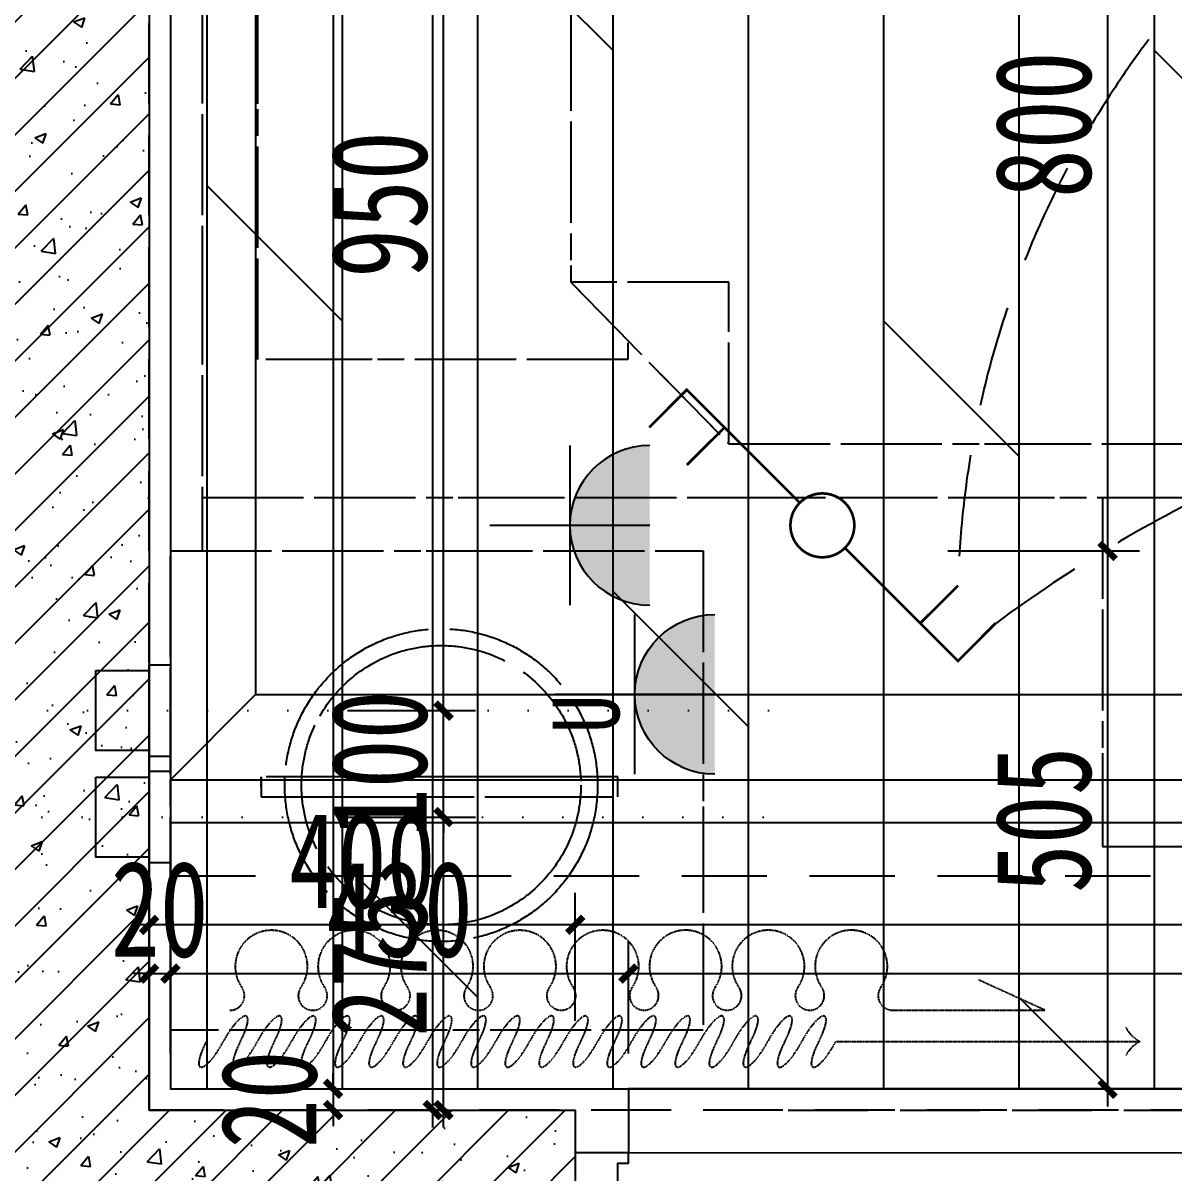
# Model space of a CAD drawing. Header units: millimetres. Extents: x -297 to 39764, y -29258 to 20315.
# Drawn here: x 14559 to 15640, y 4153 to 5233 of the extents above; entities that cross this region are included whole.
import ezdxf

# ---------------------------------------------------------------- set-up
doc = ezdxf.new("R2010")
doc.units = ezdxf.units.MM
for name, pattern in [('_DASH', [0.6, 0.4, -0.2]), ('DASH', [0.35, 0.25, -0.1]), ('DOT2', [0.125, 0, -0.125]), ('HIDDEN', [9.525, 6.35, -3.175])]:
    doc.linetypes.add(name, pattern=pattern)
doc.layers.get('Defpoints').update_dxf_attribs({"color": 250})
for name, color, linetype in [('.-P平面尺寸', 30, 'DASH'), ('.-P建筑梁位', 4, 'Continuous'), ('.P-墙体尺寸标注', 252, 'Continuous'), ('.P-家具虚线层', 250, 'Continuous'), ('.p-灯具连线', 6, 'Continuous'), ('.P-窗帘', 250, 'Continuous'), ('.P-装饰轮廓', 180, 'Continuous'), ('.P-门套', 141, 'Continuous'), ('.PC-天花灯具', 203, 'Continuous'), ('.PC-天花造型', 163, 'Continuous'), ('.PF-地面轮廓细线', 75, 'Continuous'), ('.PF-活动家具', 141, 'Continuous'), ('.P完成面尺寸', 180, 'Continuous'), ('.ZD-开关', 43, 'Continuous'), ('.ZD-强电开关', 183, 'Continuous'), ('.ZD-强电插座', 43, 'Continuous'), ('.ZD-插座标注', 252, 'Continuous'), ('.ZD-插座虚线层', 214, 'DASH'), ('.ZD-点位引线', 1, 'Continuous'), ('A-Wall', 2, 'Continuous'), ('C-窗帘', 252, 'Continuous'), ('P-平面灯具', 203, 'Continuous'), ('Y-移动家具', 141, 'Continuous')]:
    doc.layers.add(name, color=color, linetype=linetype)
doc.styles.add('文字样式', font='', dxfattribs={"width": 0.75})
doc.styles.get('文字样式').set_extended_font_data('SimSun')
doc.dimstyles.new('西安1-40（内部尺寸）', dxfattribs={"dimscale": 30, "dimtxt": 3, "dimasz": 0.5, "dimexe": 1, "dimexo": 1, "dimgap": 0.5, "dimtad": 1, "dimdec": 0, "dimrnd": 5, "dimtxsty": '文字样式', "dimblk": 'ARCHTICK', "dimcen": 1, "dimdle": 0.55, "dimclrd": 252, "dimclre": 252, "dimclrt": 30, "dimadec": 0, "dimazin": 0, "dimtfac": 1, "dimtdec": 0, "dimtix": 1, "dimtmove": 2, "dimatfit": 3, "dimfxl": 5, "dimfxlon": 1, "dimarcsym": 0})

# ---------------------------------------------------------------- blocks, each defined once
blk = doc.blocks.new('xc18001')
at = {"layer": 'P-平面灯具', "color": 250, "linetype": 'DASH', "ltscale": 0.5}
for p, q in [((387.9, -85.3, 0), (368.9, -85.3, 0)), ((378.4, -85.3, 0), (387.9, -85.3, 0)), ((368.9, -420, 0), (387.9, -420, 0))]:
    blk.add_line(p, q, dxfattribs=at)
at = {"layer": 'P-平面灯具', "color": 250, "linetype": 'DASH', "ltscale": 200}
for p, q in [((368.9, -85.3, 0), (368.9, -420, 0)), ((387.9, -420, 0), (387.9, -85.3, 0)), ((195.3, -246.3, 0), (561.6, -246.3, 0))]:
    blk.add_line(p, q, dxfattribs=at)
at = {"layer": 'P-平面灯具', "linetype": 'DASH', "ltscale": 200}
blk.add_circle((380, -254.2, 0), 146.8, dxfattribs=at)
at = {"layer": 'P-平面灯具', "color": 250, "linetype": 'DASH', "ltscale": 200}
blk.add_circle((380, -254.2, 0), 131.1, dxfattribs=at)
at = {"layer": 'Y-移动家具', "linetype": 'DASH', "ltscale": 100}
for p, q in [((150, -500.1, 0), (150, 0, 0)), ((150, 0, 0), (600, 0, 0)), ((2200, 0, 0), (600, 0, 0)), ((600, 0, 0), (600, -500.1, 0)), ((2200, -30, 0), (600, -30, 0)), ((650, -30, 0), (650, -2050, 0)), ((600, -500.1, 0), (150, -500.1, 0))]:
    blk.add_line(p, q, dxfattribs=at)
at = {"layer": 'Y-移动家具', "linetype": 'DASH', "ltscale": 0.5}
blk.add_line((600, 0, 0), (600, -30, 0), dxfattribs=at)
at = {"layer": 'Y-移动家具', "color": 250, "linetype": 'DASH', "ltscale": 100}
for p, q in [((779.5, -429.5, 0), (779.5, -82.1, 0)), ((779.5, -82.1, 0), (1317.9, -82.1, 0)), ((852.1, -375.8, 0), (700.5, -524.2, 0)), ((1947.9, -375.8, 0), (852.1, -375.8, 0)), ((852.1, -524.2, 0), (852.1, -375.8, 0)), ((795.3, -429.5, 0), (779.5, -429.5, 0)), ((700.5, -524.2, 0), (700.5, -1999.5, 0)), ((700.5, -524.2, 0), (852.1, -524.2, 0))]:
    blk.add_line(p, q, dxfattribs=at)
at = {"layer": 'Y-移动家具', "color": 250, "linetype": 'DASH', "ltscale": 100, "elevation": 0}
blk.add_lwpolyline([(650, -875.1), (322.5, -875.1), (322.5, -2443.2), (2477.5, -2443.2), (2477.5, -875.1), (2150, -875.1)], dxfattribs=at)
blk = doc.blocks.new('_ArchTick')
at = {"color": 0, "linetype": 'ByBlock', "const_width": 0.4}
blk.add_lwpolyline([(-0.5, -0.5), (0.5, 0.5)], dxfattribs=at)
blk = doc.blocks.new('*D92')
at = {"layer": '.-P平面尺寸', "color": 252, "linetype": 'ByBlock', "lineweight": -2, "transparency": 16777216}
for p, q in [((15577.2, 5554), (15577.2, 4721)), ((15427.2, 5537.5), (15607.2, 5537.5)), ((15427.2, 4737.5), (15607.2, 4737.5))]:
    blk.add_line(p, q, dxfattribs=at)
at = {"layer": 'Defpoints', "color": 0, "linetype": 'ByBlock', "transparency": 16777216}
for p in [(15197.6, 5537.5, 0), (15197.6, 4737.5), (15577.2, 4737.5)]:
    blk.add_point(p, dxfattribs=at)
at = {"layer": '.-P平面尺寸', "color": 252, "linetype": 'ByBlock', "lineweight": -2, "transparency": 16777216, "xscale": 15, "yscale": 15, "zscale": 15}
for p, rotation in [((15577.2, 5537.5), 90), ((15577.2, 4737.5), 270)]:
    blk.add_blockref('_ArchTick', p, dxfattribs=dict(at, rotation=rotation))
at = {"layer": '.-P平面尺寸', "color": 30, "linetype": 'ByBlock', "transparency": 16777216, "insert": (15517.2, 5137.5), "char_height": 90, "attachment_point": 5, "rotation": 90, "style": '文字样式'}
blk.add_mtext('800', dxfattribs=at)
blk = doc.blocks.new('*D93')
at = {"layer": '.-P平面尺寸', "color": 252, "linetype": 'ByBlock', "lineweight": -2, "transparency": 16777216}
for p, q in [((15577.2, 4754), (15577.2, 4216)), ((15427.2, 4737.5), (15607.2, 4737.5)), ((15427.2, 4232.5), (15607.2, 4232.5))]:
    blk.add_line(p, q, dxfattribs=at)
at = {"layer": 'Defpoints', "color": 0, "linetype": 'ByBlock', "transparency": 16777216}
for p in [(15197.6, 4737.5), (14997.6, 4232.5), (15577.2, 4232.5)]:
    blk.add_point(p, dxfattribs=at)
at = {"layer": '.-P平面尺寸', "color": 252, "linetype": 'ByBlock', "lineweight": -2, "transparency": 16777216, "xscale": 15, "yscale": 15, "zscale": 15}
for p, rotation in [((15577.2, 4737.5), 90), ((15577.2, 4232.5), 270)]:
    blk.add_blockref('_ArchTick', p, dxfattribs=dict(at, rotation=rotation))
at = {"layer": '.-P平面尺寸', "color": 30, "linetype": 'ByBlock', "transparency": 16777216, "insert": (15517.2, 4485), "char_height": 90, "attachment_point": 5, "rotation": 90, "style": '文字样式'}
blk.add_mtext('505', dxfattribs=at)
blk = doc.blocks.new('cl')
at = {"layer": 'C-窗帘', "color": 251, "linetype": 'DASH', "ltscale": 0.3}
blk.add_line((568.7, 29.4), (854.1, 29.4), dxfattribs=at)
at = {"layer": 'C-窗帘', "linetype": 'DASH', "ltscale": 0.3}
for p, q in [((622.1, 0), (765.2, 0)), ((765.2, 0), (702.2, -28.7))]:
    blk.add_line(p, q, dxfattribs=at)
at = {"layer": 'C-窗帘', "color": 251, "linetype": 'DASH', "ltscale": 0.3, "extrusion": (0, 0, -1)}
for centre, major_axis, ratio, start_param, end_param in [((-14.2, 29.4), (-13.7, 23.8), 0.254545, -1.424879, 1.716714), ((17.8, 29.4), (-13.7, 23.8), 0.254545, -1.424879, 1.716714), ((49.7, 29.4), (-13.7, 23.8), 0.254545, -1.424879, 1.716714), ((81.6, 29.4), (-13.7, 23.8), 0.254545, -1.424879, 1.716714), ((113.6, 29.4), (-13.7, 23.8), 0.254545, -1.424879, 1.716714), ((145.5, 29.4), (-13.7, 23.8), 0.254545, -1.424879, 1.716714), ((177.4, 29.4), (-13.7, 23.8), 0.254545, -1.424879, 1.716714), ((209.4, 29.4), (-13.7, 23.8), 0.254545, -1.424879, 1.716714), ((241.3, 29.4), (-13.7, 23.8), 0.254545, -1.424879, 1.716714), ((273.3, 29.4), (-13.7, 23.8), 0.254545, -1.424879, 1.716714), ((305.2, 29.4), (-13.7, 23.8), 0.254545, -1.424879, 1.716714), ((337.1, 29.4), (-13.7, 23.8), 0.254545, -1.424879, 1.716714), ((369.1, 29.4), (-13.7, 23.8), 0.254545, -1.424879, 1.716714), ((401, 29.4), (-13.7, 23.8), 0.254545, -1.424879, 1.716714), ((432.9, 29.4), (-13.7, 23.8), 0.254545, -1.424879, 1.716714), ((464.9, 29.4), (-13.7, 23.8), 0.254545, -1.424879, 1.716714), ((496.8, 29.4), (-13.7, 23.8), 0.254545, -1.424879, 1.716714), ((528.8, 29.4), (-13.7, 23.8), 0.254545, -1.424879, 1.716714), ((560.7, 29.4), (-13.7, 23.8), 0.254545, -1.424879, 1.716714), ((867.7, 56.1), (21.2, 21.2), 1, 2.826963, 3.458933), ((1.8, 29.4), (-13.7, 23.8), 0.254545, 1.716714, 4.858306), ((33.7, 29.4), (-13.7, 23.8), 0.254545, 1.716714, 4.858306), ((65.7, 29.4), (-13.7, 23.8), 0.254545, 1.716714, 4.858306), ((97.6, 29.4), (-13.7, 23.8), 0.254545, 1.716714, 4.858306), ((129.5, 29.4), (-13.7, 23.8), 0.254545, 1.716714, 4.858306), ((161.5, 29.4), (-13.7, 23.8), 0.254545, 1.716714, 4.858306), ((193.4, 29.4), (-13.7, 23.8), 0.254545, 1.716714, 4.858306), ((225.4, 29.4), (-13.7, 23.8), 0.254545, 1.716714, 4.858306), ((257.3, 29.4), (-13.7, 23.8), 0.254545, 1.716714, 4.858306), ((289.2, 29.4), (-13.7, 23.8), 0.254545, 1.716714, 4.858306), ((321.2, 29.4), (-13.7, 23.8), 0.254545, 1.716714, 4.858306), ((353.1, 29.4), (-13.7, 23.8), 0.254545, 1.716714, 4.858306), ((385, 29.4), (-13.7, 23.8), 0.254545, 1.716714, 4.858306), ((417, 29.4), (-13.7, 23.8), 0.254545, 1.716714, 4.858306), ((448.9, 29.4), (-13.7, 23.8), 0.254545, 1.716714, 4.858306), ((480.8, 29.4), (-13.7, 23.8), 0.254545, 1.716714, 4.858306), ((512.8, 29.4), (-13.7, 23.8), 0.254545, 1.716714, 4.858306), ((544.7, 29.4), (-13.7, 23.8), 0.254545, 1.716714, 4.858306), ((867.7, 2.6), (21.2, 21.2), 1, 4.395049, 5.027018)]:
    blk.add_ellipse(centre, major_axis=major_axis, ratio=ratio, start_param=start_param, end_param=end_param, dxfattribs=at)
at = {"layer": 'C-窗帘', "linetype": 'DASH', "ltscale": 0.3, "extrusion": (0, 0, -1)}
for centre, major_axis, start_param, end_param in [((0, -13.6), (-9.64, 9.64), 0.785455, 2.971795), ((77.8, -13.6), (-9.64, 9.64), 4.8823, 9.25498), ((155.5, -13.6), (9.64, 9.64), 3.311504, 7.684184), ((233.3, -13.6), (9.64, 9.64), 3.311504, 7.684184), ((388.8, -13.7), (-9.64, 9.64), 4.8823, 9.25498), ((466.6, -13.7), (9.64, 9.64), 3.311504, 7.684184), ((544.3, -13.7), (-9.64, 9.64), 4.8823, 9.25498), ((311, -13.7), (-9.64, 9.64), 4.8823, 7.06864), ((311, -13.7), (-9.64, 9.64), 0.785455, 2.971795), ((622.1, -13.7), (-9.64, 9.64), 4.8823, 7.06864), ((38.9, -41.1), (-24, 24), 3.927048, 6.113388), ((38.9, -41.1), (24, 24), 0.169911, 2.356251), ((116.6, -41.1), (24, 24), 2.356251, 4.542591), ((116.6, -41.1), (-24, 24), 1.740708, 3.927048), ((194.4, -41.1), (24, 24), 2.356251, 4.542591), ((194.4, -41.1), (-24, 24), 1.740708, 3.927048), ((272.2, -41.1), (-24, 24), 3.927048, 6.113388), ((272.2, -41.1), (-24, 24), 1.740708, 3.927048), ((349.9, -41.1), (24, 24), 2.356251, 4.542591), ((349.9, -41.1), (-24, 24), 1.740708, 3.927048), ((427.7, -41.2), (24, 24), 2.356251, 4.542591), ((427.7, -41.2), (24, 24), 0.169911, 2.356251), ((505.4, -41.2), (-24, 24), 3.927048, 6.113388), ((505.4, -41.2), (24, 24), 0.169911, 2.356251), ((583.2, -41.2), (-24, 24), 3.927048, 6.113388), ((583.2, -41.2), (-24, 24), 1.740708, 3.927048)]:
    blk.add_ellipse(centre, major_axis=major_axis, ratio=1, start_param=start_param, end_param=end_param, dxfattribs=at)
blk = doc.blocks.new('hyjyjjjjjjj')
at = {"layer": '.P-家具虚线层', "color": 250, "linetype": '_DASH', "ltscale": 200}
for p, q in [((34697.5, 6337.5, 0), (34697.5, 4737.5, 0)), ((34727.5, 6337.5, 0), (34727.5, 4737.5, 0)), ((35073.3, 6085.4, 0), (35073.3, 4989.6, 0)), ((34779.6, 4917, 0), (34779.6, 5455.4, 0)), ((35073.3, 4989.6, 0), (35221.7, 4838, 0)), ((35221.7, 4989.6, 0), (35073.3, 4989.6, 0)), ((35221.7, 4838, 0), (35221.7, 4989.6, 0)), ((35127, 4932.8, 0), (35127, 4917, 0)), ((35127, 4917, 0), (34779.6, 4917, 0)), ((35221.7, 4838, 0), (36697, 4838, 0)), ((34727.5, 4787.5, 0), (36747.5, 4787.5, 0)), ((35572.6, 4787.5, 0), (35572.6, 4460, 0)), ((34697.5, 4737.5, 0), (34727.5, 4737.5, 0)), ((34697.5, 4287.5, 0), (34697.5, 4737.5, 0)), ((34697.5, 4737.5, 0), (35197.6, 4737.5, 0)), ((35197.6, 4737.5, 0), (35197.6, 4287.5, 0)), ((34943.8, 4332.8, 0), (34943.8, 4699.1, 0)), ((34782.8, 4515.9, 0), (34782.8, 4525.4, 0)), ((35117.5, 4525.4, 0), (34782.8, 4525.4, 0)), ((34782.8, 4525.4, 0), (34782.8, 4506.5, 0)), ((35117.5, 4506.5, 0), (35117.5, 4525.4, 0)), ((34782.8, 4506.5, 0), (35117.5, 4506.5, 0)), ((35572.6, 4460, 0), (37140.7, 4460, 0)), ((35197.6, 4287.5, 0), (34697.5, 4287.5, 0))]:
    blk.add_line(p, q, dxfattribs=at)
for radius in [146.8, 131.1]:
    blk.add_circle((34951.7, 4517.5, 0), radius, dxfattribs=at)
blk = doc.blocks.new('*D318')
at = {"layer": '.P-墙体尺寸标注', "color": 252, "linetype": 'ByBlock', "lineweight": -2, "transparency": 16777216}
for p, q in [((15077.5, 4296.4), (15077.5, 4416.4)), ((16877.5, 4296.4), (16877.5, 4416.4)), ((16894, 4386.4), (15061, 4386.4))]:
    blk.add_line(p, q, dxfattribs=at)
at = {"layer": 'Defpoints', "color": 0, "linetype": 'ByBlock', "transparency": 16777216}
for p in [(15077.5, 4386.4), (15077.5, 4212.5, 0), (16877.5, 4212.5, 0)]:
    blk.add_point(p, dxfattribs=at)
at = {"layer": '.P-墙体尺寸标注', "color": 252, "linetype": 'ByBlock', "lineweight": -2, "transparency": 16777216, "xscale": 15, "yscale": 15, "zscale": 15, "rotation": 180}
blk.add_blockref('_ArchTick', (15077.5, 4386.4), dxfattribs=at)
at = {"layer": '.P-墙体尺寸标注', "color": 252, "linetype": 'ByBlock', "lineweight": -2, "transparency": 16777216, "xscale": 15, "yscale": 15, "zscale": 15}
blk.add_blockref('_ArchTick', (16877.5, 4386.4), dxfattribs=at)
at = {"layer": '.P-墙体尺寸标注', "color": 30, "linetype": 'ByBlock', "transparency": 16777216, "insert": (15977.5, 4446.4), "char_height": 90, "attachment_point": 5, "style": '文字样式'}
blk.add_mtext('1800', dxfattribs=at)
blk = doc.blocks.new('*D319')
at = {"layer": '.P-墙体尺寸标注', "color": 252, "linetype": 'ByBlock', "lineweight": -2, "transparency": 16777216}
for p, q in [((14677.5, 4296.4), (14677.5, 4416.4)), ((15077.5, 4296.4), (15077.5, 4416.4)), ((15094, 4386.4), (14661, 4386.4))]:
    blk.add_line(p, q, dxfattribs=at)
at = {"layer": 'Defpoints', "color": 0, "linetype": 'ByBlock', "transparency": 16777216}
for p in [(14677.5, 4386.4), (14677.5, 4212.5, 0), (15077.5, 4212.5, 0)]:
    blk.add_point(p, dxfattribs=at)
at = {"layer": '.P-墙体尺寸标注', "color": 252, "linetype": 'ByBlock', "lineweight": -2, "transparency": 16777216, "xscale": 15, "yscale": 15, "zscale": 15, "rotation": 180}
blk.add_blockref('_ArchTick', (14677.5, 4386.4), dxfattribs=at)
at = {"layer": '.P-墙体尺寸标注', "color": 252, "linetype": 'ByBlock', "lineweight": -2, "transparency": 16777216, "xscale": 15, "yscale": 15, "zscale": 15}
blk.add_blockref('_ArchTick', (15077.5, 4386.4), dxfattribs=at)
at = {"layer": '.P-墙体尺寸标注', "color": 30, "linetype": 'ByBlock', "transparency": 16777216, "insert": (14877.5, 4446.4), "char_height": 90, "attachment_point": 5, "style": '文字样式'}
blk.add_mtext('400', dxfattribs=at)
blk = doc.blocks.new('*D320')
at = {"layer": '.P-墙体尺寸标注', "color": 252, "linetype": 'ByBlock', "lineweight": -2, "transparency": 16777216}
for p, q in [((14943.9, 4196), (14943.9, 7479)), ((14853.9, 7462.5), (14973.9, 7462.5)), ((14853.9, 4212.5), (14973.9, 4212.5))]:
    blk.add_line(p, q, dxfattribs=at)
at = {"layer": 'Defpoints', "color": 0, "linetype": 'ByBlock', "transparency": 16777216}
for p in [(14677.5, 7462.5, 0), (14943.9, 7462.5), (14677.5, 4212.5, 0)]:
    blk.add_point(p, dxfattribs=at)
at = {"layer": '.P-墙体尺寸标注', "color": 252, "linetype": 'ByBlock', "lineweight": -2, "transparency": 16777216, "xscale": 15, "yscale": 15, "zscale": 15}
for p, rotation in [((14943.9, 7462.5), 90), ((14943.9, 4212.5), 270)]:
    blk.add_blockref('_ArchTick', p, dxfattribs=dict(at, rotation=rotation))
at = {"layer": '.P-墙体尺寸标注', "color": 30, "linetype": 'ByBlock', "transparency": 16777216, "insert": (14883.9, 5837.5), "char_height": 90, "attachment_point": 5, "rotation": 90, "style": '文字样式'}
blk.add_mtext('3250', dxfattribs=at)
blk = doc.blocks.new('插座（多个）')
at = {"layer": '.ZD-强电插座'}
h = blk.add_hatch(color=256, dxfattribs=at)
h.paths.add_polyline_path([(0, -600), (300, -600, 0.414214), (0, -300)])
h.paths.add_polyline_path([(-300, -600), (0, -600), (0, -300, 0.414214)])
for p, q in [((0, -600), (0, 0)), ((300, -300), (-300, -300))]:
    blk.add_line(p, q, dxfattribs=at)
blk.add_arc((0, -600), 300, 0, 180, dxfattribs=at)
at = {"layer": '.ZD-强电插座', "style": '文字样式', "width": 0.85}
blk.add_attdef('212', (81.7, 0), '', height=200, dxfattribs=at)
blk = doc.blocks.new('DHXBHXA$C77BD43D8')
at = {"const_width": 2.5}
for points in [[(-21.2, -21.2, -1), (21.2, 21.2), (127.3, 127.3), (162.6, 91.9)], [(21.2, 21.2, -1), (-21.2, -21.2), (-127.3, -127.3), (-162.6, -91.9)]]:
    blk.add_lwpolyline(points, format="xyb", dxfattribs=at)
for points in [[(91.9, 91.9), (127.3, 56.6)], [(-91.9, -91.9), (-127.3, -56.6)]]:
    blk.add_lwpolyline(points, dxfattribs=at)
blk = doc.blocks.new('2312')
at = {"layer": '.ZD-强电开关', "color": 6, "linetype": 'ByBlock', "ltscale": 0.1}
for points in [[(-50, 43), (-50, -43), (-70, -43), (-70, 43)], [(0, -37.5), (-50, -37.5), (-50, 37.5), (0, 37.5)]]:
    blk.add_lwpolyline(points, close=True, dxfattribs=at)
blk = doc.blocks.new('*D635')
at = {"layer": '.ZD-插座标注', "color": 252, "linetype": 'ByBlock', "lineweight": -2, "transparency": 16777216}
for p, q in [((14953.8, 4196), (14953.8, 4504)), ((14863.8, 4487.5), (14983.8, 4487.5)), ((14863.8, 4212.5), (14983.8, 4212.5))]:
    blk.add_line(p, q, dxfattribs=at)
at = {"layer": 'Defpoints', "color": 0, "linetype": 'ByBlock', "transparency": 16777216}
for p in [(14677.5, 4487.5, 0), (14953.8, 4487.5), (14677.5, 4212.5, 0)]:
    blk.add_point(p, dxfattribs=at)
at = {"layer": '.ZD-插座标注', "color": 252, "linetype": 'ByBlock', "lineweight": -2, "transparency": 16777216, "xscale": 15, "yscale": 15, "zscale": 15}
for p, rotation in [((14953.8, 4487.5), 90), ((14953.8, 4212.5), 270)]:
    blk.add_blockref('_ArchTick', p, dxfattribs=dict(at, rotation=rotation))
at = {"layer": '.ZD-插座标注', "color": 30, "linetype": 'ByBlock', "transparency": 16777216, "insert": (14893.8, 4350), "char_height": 90, "attachment_point": 5, "rotation": 90, "style": '文字样式'}
blk.add_mtext('275', dxfattribs=at)
blk = doc.blocks.new('*D636')
at = {"layer": '.ZD-插座标注', "color": 252, "linetype": 'ByBlock', "lineweight": -2, "transparency": 16777216}
for p, q in [((14953.8, 4587.5), (14953.8, 4602.5)), ((14863.8, 4587.5), (14983.8, 4587.5)), ((14953.8, 4487.5), (14953.8, 4587.5)), ((14863.8, 4487.5), (14983.8, 4487.5)), ((14953.8, 4487.5), (14953.8, 4472.5))]:
    blk.add_line(p, q, dxfattribs=at)
at = {"layer": 'Defpoints', "color": 0, "linetype": 'ByBlock', "transparency": 16777216}
for p in [(14677.5, 4587.5, 0), (14953.8, 4587.5), (14677.5, 4487.5, 0)]:
    blk.add_point(p, dxfattribs=at)
at = {"layer": '.ZD-插座标注', "color": 252, "linetype": 'ByBlock', "lineweight": -2, "transparency": 16777216, "xscale": 15, "yscale": 15, "zscale": 15}
for p, rotation in [((14953.8, 4587.5), 270), ((14953.8, 4487.5), 90)]:
    blk.add_blockref('_ArchTick', p, dxfattribs=dict(at, rotation=rotation))
at = {"layer": '.ZD-插座标注', "color": 30, "linetype": 'ByBlock', "transparency": 16777216, "insert": (14893.8, 4537.5), "char_height": 90, "attachment_point": 5, "rotation": 90, "style": '文字样式'}
blk.add_mtext('100', dxfattribs=at)
blk = doc.blocks.new('*D637')
at = {"layer": '.ZD-插座标注', "color": 252, "linetype": 'ByBlock', "lineweight": -2, "transparency": 16777216}
for p, q in [((14953.8, 4571), (14953.8, 5554)), ((14863.8, 5537.5), (14983.8, 5537.5)), ((14863.8, 4587.5), (14983.8, 4587.5))]:
    blk.add_line(p, q, dxfattribs=at)
at = {"layer": 'Defpoints', "color": 0, "linetype": 'ByBlock', "transparency": 16777216}
for p in [(14727.5, 5537.5, 0), (14953.8, 5537.5), (14677.5, 4587.5, 0)]:
    blk.add_point(p, dxfattribs=at)
at = {"layer": '.ZD-插座标注', "color": 252, "linetype": 'ByBlock', "lineweight": -2, "transparency": 16777216, "xscale": 15, "yscale": 15, "zscale": 15}
for p, rotation in [((14953.8, 5537.5), 90), ((14953.8, 4587.5), 270)]:
    blk.add_blockref('_ArchTick', p, dxfattribs=dict(at, rotation=rotation))
at = {"layer": '.ZD-插座标注', "color": 30, "linetype": 'ByBlock', "transparency": 16777216, "insert": (14893.8, 5062.5), "char_height": 90, "attachment_point": 5, "rotation": 90, "style": '文字样式'}
blk.add_mtext('950', dxfattribs=at)
blk = doc.blocks.new('*D1366')
at = {"layer": '.P完成面尺寸', "color": 252, "linetype": 'ByBlock', "lineweight": -2, "transparency": 16777216}
for p, q in [((13357.5, -79), (13357.5, -184)), ((14827.5, -79), (14827.5, -184)), ((13341, -154), (14844, -154))]:
    blk.add_line(p, q, dxfattribs=at)
at = {"layer": 'Defpoints', "color": 0, "linetype": 'ByBlock', "transparency": 16777216}
for p in [(13357.5, 9092.5, 0), (14827.5, 0, 0), (14827.5, -154)]:
    blk.add_point(p, dxfattribs=at)
at = {"layer": '.P完成面尺寸', "color": 252, "linetype": 'ByBlock', "lineweight": -2, "transparency": 16777216, "xscale": 15, "yscale": 15, "zscale": 15, "rotation": 180}
blk.add_blockref('_ArchTick', (13357.5, -154), dxfattribs=at)
at = {"layer": '.P完成面尺寸', "color": 252, "linetype": 'ByBlock', "lineweight": -2, "transparency": 16777216, "xscale": 15, "yscale": 15, "zscale": 15}
blk.add_blockref('_ArchTick', (14827.5, -154), dxfattribs=at)
at = {"layer": '.P完成面尺寸', "color": 30, "linetype": 'ByBlock', "transparency": 16777216, "insert": (14092.5, -94), "char_height": 90, "attachment_point": 5, "style": '文字样式'}
blk.add_mtext('1470', dxfattribs=at)
blk = doc.blocks.new('*D1367')
at = {"layer": '.P完成面尺寸', "color": 252, "linetype": 'ByBlock', "lineweight": -2, "transparency": 16777216}
for p, q in [((14827.5, -79), (14827.5, -184)), ((15877.5, -79), (15877.5, -184)), ((14811, -154), (15894, -154))]:
    blk.add_line(p, q, dxfattribs=at)
at = {"layer": 'Defpoints', "color": 0, "linetype": 'ByBlock', "transparency": 16777216}
for p in [(15877.5, 9112.5, 0), (14827.5, 0, 0), (15877.5, -154)]:
    blk.add_point(p, dxfattribs=at)
at = {"layer": '.P完成面尺寸', "color": 252, "linetype": 'ByBlock', "lineweight": -2, "transparency": 16777216, "xscale": 15, "yscale": 15, "zscale": 15, "rotation": 180}
blk.add_blockref('_ArchTick', (14827.5, -154), dxfattribs=at)
at = {"layer": '.P完成面尺寸', "color": 252, "linetype": 'ByBlock', "lineweight": -2, "transparency": 16777216, "xscale": 15, "yscale": 15, "zscale": 15}
blk.add_blockref('_ArchTick', (15877.5, -154), dxfattribs=at)
at = {"layer": '.P完成面尺寸', "color": 30, "linetype": 'ByBlock', "transparency": 16777216, "insert": (15352.5, -94), "char_height": 90, "attachment_point": 5, "style": '文字样式'}
blk.add_mtext('1050', dxfattribs=at)
blk = doc.blocks.new('*D1386')
at = {"layer": '.P完成面尺寸', "color": 252, "linetype": 'ByBlock', "lineweight": -2, "transparency": 16777216}
for p, q in [((14850.3, 7459), (14850.3, 4216)), ((14775.3, 7442.5), (14880.3, 7442.5)), ((14775.3, 4232.5), (14880.3, 4232.5))]:
    blk.add_line(p, q, dxfattribs=at)
at = {"layer": 'Defpoints', "color": 0, "linetype": 'ByBlock', "transparency": 16777216}
for p in [(14697.5, 7442.5, 0), (14697.5, 4232.5, 0), (14850.3, 4232.5)]:
    blk.add_point(p, dxfattribs=at)
at = {"layer": '.P完成面尺寸', "color": 252, "linetype": 'ByBlock', "lineweight": -2, "transparency": 16777216, "xscale": 15, "yscale": 15, "zscale": 15}
for p, rotation in [((14850.3, 7442.5), 90), ((14850.3, 4232.5), 270)]:
    blk.add_blockref('_ArchTick', p, dxfattribs=dict(at, rotation=rotation))
at = {"layer": '.P完成面尺寸', "color": 30, "linetype": 'ByBlock', "transparency": 16777216, "insert": (14790.3, 5837.5), "char_height": 90, "attachment_point": 5, "rotation": 90, "style": '文字样式'}
blk.add_mtext('3210', dxfattribs=at)
blk = doc.blocks.new('*D1387')
at = {"layer": '.P完成面尺寸', "color": 252, "linetype": 'ByBlock', "lineweight": -2, "transparency": 16777216}
for p, q in [((14850.3, 4232.5), (14850.3, 4247.5)), ((14775.3, 4232.5), (14880.3, 4232.5)), ((14850.3, 4232.5), (14850.3, 4212.5)), ((14775.3, 4212.5), (14880.3, 4212.5)), ((14850.3, 4212.5), (14850.3, 4197.5))]:
    blk.add_line(p, q, dxfattribs=at)
at = {"layer": 'Defpoints', "color": 0, "linetype": 'ByBlock', "transparency": 16777216}
for p in [(14697.5, 4232.5, 0), (14677.5, 4212.5, 0), (14850.3, 4212.5)]:
    blk.add_point(p, dxfattribs=at)
at = {"layer": '.P完成面尺寸', "color": 252, "linetype": 'ByBlock', "lineweight": -2, "transparency": 16777216, "xscale": 15, "yscale": 15, "zscale": 15}
for p, rotation in [((14850.3, 4232.5), 270), ((14850.3, 4212.5), 90)]:
    blk.add_blockref('_ArchTick', p, dxfattribs=dict(at, rotation=rotation))
at = {"layer": '.P完成面尺寸', "color": 30, "linetype": 'ByBlock', "transparency": 16777216, "insert": (14790.3, 4222.5), "char_height": 90, "attachment_point": 5, "rotation": 90, "style": '文字样式'}
blk.add_mtext('20', dxfattribs=at)
blk = doc.blocks.new('*D1388')
at = {"layer": '.P完成面尺寸', "color": 252, "linetype": 'ByBlock', "lineweight": -2, "transparency": 16777216}
for p, q in [((14677.5, 4265.7), (14677.5, 4370.7)), ((14697.5, 4265.7), (14697.5, 4370.7)), ((14677.5, 4340.7), (14662.5, 4340.7)), ((14677.5, 4340.7), (14697.5, 4340.7)), ((14697.5, 4340.7), (14712.5, 4340.7))]:
    blk.add_line(p, q, dxfattribs=at)
at = {"layer": 'Defpoints', "color": 0, "linetype": 'ByBlock', "transparency": 16777216}
for p in [(14697.5, 4340.7), (14697.5, 4232.5, 0), (14677.5, 4212.5, 0)]:
    blk.add_point(p, dxfattribs=at)
at = {"layer": '.P完成面尺寸', "color": 252, "linetype": 'ByBlock', "lineweight": -2, "transparency": 16777216, "xscale": 15, "yscale": 15, "zscale": 15}
blk.add_blockref('_ArchTick', (14677.5, 4340.7), dxfattribs=at)
at = {"layer": '.P完成面尺寸', "color": 252, "linetype": 'ByBlock', "lineweight": -2, "transparency": 16777216, "xscale": 15, "yscale": 15, "zscale": 15, "rotation": 180}
blk.add_blockref('_ArchTick', (14697.5, 4340.7), dxfattribs=at)
at = {"layer": '.P完成面尺寸', "color": 30, "linetype": 'ByBlock', "transparency": 16777216, "insert": (14687.5, 4400.7), "char_height": 90, "attachment_point": 5, "style": '文字样式'}
blk.add_mtext('20', dxfattribs=at)
blk = doc.blocks.new('*D1389')
at = {"layer": '.P完成面尺寸', "color": 252, "linetype": 'ByBlock', "lineweight": -2, "transparency": 16777216}
for p, q in [((14697.5, 4265.7), (14697.5, 4370.7)), ((15127.5, 4265.7), (15127.5, 4370.7)), ((14681, 4340.7), (15144, 4340.7))]:
    blk.add_line(p, q, dxfattribs=at)
at = {"layer": 'Defpoints', "color": 0, "linetype": 'ByBlock', "transparency": 16777216}
for p in [(15127.5, 4340.7), (14697.5, 4232.5, 0), (15127.5, 4232.5, 0)]:
    blk.add_point(p, dxfattribs=at)
at = {"layer": '.P完成面尺寸', "color": 252, "linetype": 'ByBlock', "lineweight": -2, "transparency": 16777216, "xscale": 15, "yscale": 15, "zscale": 15, "rotation": 180}
blk.add_blockref('_ArchTick', (14697.5, 4340.7), dxfattribs=at)
at = {"layer": '.P完成面尺寸', "color": 252, "linetype": 'ByBlock', "lineweight": -2, "transparency": 16777216, "xscale": 15, "yscale": 15, "zscale": 15}
blk.add_blockref('_ArchTick', (15127.5, 4340.7), dxfattribs=at)
at = {"layer": '.P完成面尺寸', "color": 30, "linetype": 'ByBlock', "transparency": 16777216, "insert": (14912.5, 4400.7), "char_height": 90, "attachment_point": 5, "style": '文字样式'}
blk.add_mtext('430', dxfattribs=at)
blk = doc.blocks.new('*D1390')
at = {"layer": '.P完成面尺寸', "color": 252, "linetype": 'ByBlock', "lineweight": -2, "transparency": 16777216}
for p, q in [((15127.5, 4265.7), (15127.5, 4370.7)), ((16827.5, 4265.7), (16827.5, 4370.7)), ((15111, 4340.7), (16844, 4340.7))]:
    blk.add_line(p, q, dxfattribs=at)
at = {"layer": 'Defpoints', "color": 0, "linetype": 'ByBlock', "transparency": 16777216}
for p in [(16827.5, 4340.7), (15127.5, 4232.5, 0), (16827.5, 4232.5, 0)]:
    blk.add_point(p, dxfattribs=at)
at = {"layer": '.P完成面尺寸', "color": 252, "linetype": 'ByBlock', "lineweight": -2, "transparency": 16777216, "xscale": 15, "yscale": 15, "zscale": 15, "rotation": 180}
blk.add_blockref('_ArchTick', (15127.5, 4340.7), dxfattribs=at)
at = {"layer": '.P完成面尺寸', "color": 252, "linetype": 'ByBlock', "lineweight": -2, "transparency": 16777216, "xscale": 15, "yscale": 15, "zscale": 15}
blk.add_blockref('_ArchTick', (16827.5, 4340.7), dxfattribs=at)
at = {"layer": '.P完成面尺寸', "color": 30, "linetype": 'ByBlock', "transparency": 16777216, "insert": (15977.5, 4400.7), "char_height": 90, "attachment_point": 5, "style": '文字样式'}
blk.add_mtext('1700', dxfattribs=at)

msp = doc.modelspace()

# ---------------------------------------------------------------- hatches: boundary and pattern name
at = {"layer": '.PF-地面轮廓细线', "linetype": 'ByBlock'}
h = msp.add_hatch(dxfattribs=at)
h.set_pattern_fill('DOLMIT', color=250, scale=20, angle=90, style=0)
h.paths.add_polyline_path([(17457.5, 7892.5), (17417.5, 7892.5), (17417.5, 7867.5), (17417.5, 7857.5), (17394.5, 7857.5), (17337.3, 7885.5), (17339.5, 7885.5), (17339.5, 7892.5), (16515.5, 7892.5), (16507.5, 7888.2), (16507.5, 7879.2, 0.341384), (16460.5, 7862.5), (16437.5, 7862.5), (16437.5, 7892.5), (16397.5, 7892.5), (16397.5, 7442.5), (14697.5, 7442.5), (14697.5, 4232.5), (15127.5, 4232.5), (16827.5, 4232.5), (17457.5, 4232.5)])
at = {"layer": 'A-Wall'}
h = msp.add_hatch(dxfattribs=at)
h.set_pattern_fill('钢筋混凝土', color=250, scale=15, pattern_type=2)
h.set_pattern_definition([(45, (-33760.5, -137582.89), (-26.516504, 26.516504), []), (50, (-33760.5, -137582.89), (107.589027, -9.41282), [11.25, -123.75]), (355, (-33760.5, -137582.89), (-20.8127, 112.82882), [9, -99]), (100.4514, (-33751.54, -137583.67), (86.77641, 103.41593), [9.56103, -105.17132]), (46.1842, (-33760.5, -137552.89), (160.08616, -24.82785), [16.875, -185.625]), (96.6356, (-33747.16, -137554.96), (140.1994, 146.11768), [14.34154, -157.75695]), (351.1842, (-33760.5, -137552.89), (140.1993, 146.11779), [13.5, -148.5]), (21, (-33745.5, -137560.39), (89.53606, -60.392834), [11.25, -123.75]), (326, (-33745.5, -137560.39), (36.4973, 108.77251), [9, -99]), (71.4514, (-33738.04, -137565.42), (126.033394, 48.379575), [9.56103, -105.17132]), (37.5, (-33760.5, -137582.89), (1.823978, 49.934078), [0, -97.8, 0, -100.5, 0, -99.375]), (7.5, (-33760.5, -137582.89), (39.46043, 59.161757), [0, -57.3, 0, -95.55, 0, -37.875]), (327.5, (-33793.95, -137582.89), (80.073365, -3.383231), [0, -37.5, 0, -117, 0, -155.25]), (317.5, (-33808.95, -137582.89), (87.477925, 15.015747), [0, -48.75, 0, -77.7, 0, -110.25])])
h.paths.add_polyline_path([(14677.5, 6112.5), (14677.5, 4212.5), (15077.5, 4212.5), (15077.5, 4012.5), (14077.5, 4012.5), (14077.5, 4212.5), (14477.5, 4212.5), (14477.5, 6112.5)])

# ---------------------------------------------------------------- linework, layer by layer
at = {"layer": '.-P建筑梁位', "color": 4, "linetype": 'DASH', "ltscale": 300}
msp.add_line((15277.5, 4212.5, 0), (17477.5, 4212.5, 0), dxfattribs=at)
at = {"layer": '.-P建筑梁位', "color": 4, "linetype": 'DASH', "ltscale": 300, "elevation": 0}
msp.add_lwpolyline([(17477.5, 7512.5), (17477.5, 4212.5), (14677.5, 4212.5), (14677.5, 7512.5)], dxfattribs=at)
at = {"layer": '.p-灯具连线', "color": 6, "linetype": 'HIDDEN', "ltscale": 15, "elevation": 0}
for points in [[(16974.3, 7805.9, -0.258122), (16077.5, 5537.5, 0.325015), (15436.8, 4704.8, 0.112938)], [(15472.2, 4669.4, -0.42337), (17320.5, 4362.9, 0.064005), (17009.7, 7770.6, 1.745482)]]:
    msp.add_lwpolyline(points, format="xyb", dxfattribs=at)
at = {"layer": '.P-装饰轮廓', "elevation": 0}
msp.add_lwpolyline([(16477.5, 7892.5), (16397.5, 7892.5), (16397.5, 7442.5), (14697.5, 7442.5), (14697.5, 4232.5), (15127.5, 4232.5), (15127.5, 4172.5)], dxfattribs=at)
at = {"layer": '.P-门套', "elevation": 0}
msp.add_lwpolyline([(15077.5, 4172.5), (15077.5, 4052.5), (15127.5, 4052.5), (15127.5, 4062.5), (15117.5, 4062.5), (15117.5, 4162.5), (15127.5, 4162.5), (15127.5, 4172.5)], close=True, dxfattribs=at)
at = {"layer": '.PC-天花灯具', "linetype": '_DASH', "ltscale": 200}
msp.add_line((14697.5, 4432.5, 0), (17457.5, 4432.5, 0), dxfattribs=at)
at = {"layer": '.PC-天花造型', "color": 75}
msp.add_line((14697.5, 4522.5, 0), (14777.5, 4602.5, 0), dxfattribs=at)
at = {"layer": '.PC-天花造型'}
msp.add_line((14697.5, 4482.5, 0), (17457.5, 4482.5, 0), dxfattribs=at)
at = {"layer": '.PC-天花造型', "color": 8}
msp.add_line((16827.5, 4232.5, 0), (15127.5, 4232.5, 0), dxfattribs=at)
at = {"layer": '.PC-天花造型', "elevation": 0}
msp.add_lwpolyline([(14697.5, 4522.5), (17457.5, 4522.5), (17457.5, 6792.5), (14697.5, 6792.5)], close=True, dxfattribs=at)
at = {"layer": '.PC-天花造型', "color": 75, "elevation": 0}
msp.add_lwpolyline([(14777.5, 4602.5), (17377.5, 4602.5), (17377.5, 6712.5), (14777.5, 6712.5)], close=True, dxfattribs=at)
at = {"layer": '.PF-地面轮廓细线', "color": 8, "linetype": 'ByBlock'}
for p, q in [((15127.5, 4232.5, 0), (16827.5, 4232.5, 0)), ((16827.5, 4171.4, 0), (15127.5, 4172.5, 0))]:
    msp.add_line(p, q, dxfattribs=at)
at = {"layer": '.ZD-强电开关', "color": 1, "elevation": 0}
msp.add_lwpolyline([(14697.5, 4587.5, 0, 25, 0), (14797.5, 4587.5, 0, 0, 0), (14997.5, 4587.5, 0, 0, 0), (14997.5, 4761.4, 0, 0, 0), (15309.5, 4761.4, 0, 0, 0)], format="xyseb", dxfattribs=at)
at = {"layer": '.ZD-插座虚线层', "linetype": 'DOT2', "ltscale": 300}
for p, q in [((14605.3, 4712.5, 0), (13745, 4712.5, 0)), ((15258.9, 4587.5, 0), (14523, 4587.5, 0)), ((15253.8, 4487.5, 0), (14523, 4487.5, 0))]:
    msp.add_line(p, q, dxfattribs=at)
at = {"layer": '.ZD-点位引线', "color": 1, "elevation": 0}
msp.add_lwpolyline([(14697.5, 4487.5, 0, 25, 0), (14797.5, 4487.5, 0, 0, 0), (15058.5, 4487.5, 0, 0, 0), (15058.5, 4602.7, 0, 0, 0), (15058.5, 4602.7, 0, 0, 0)], format="xyseb", dxfattribs=at)
at = {"layer": 'A-Wall', "color": 7}
for p, q in [((14677.5, 7462.5, 0), (14677.5, 4212.5, 0)), ((14677.5, 4212.5, 0), (15077.5, 4212.5, 0)), ((15077.5, 4212.5, 0), (15077.5, 4012.5, 0))]:
    msp.add_line(p, q, dxfattribs=at)
at = {"layer": 'A-Wall', "color": 7, "elevation": 0}
msp.add_lwpolyline([(14677.5, 6112.5), (14677.5, 4212.5), (15077.5, 4212.5), (15077.5, 4012.5), (14077.5, 4012.5), (14077.5, 4212.5), (14477.5, 4212.5), (14477.5, 6112.5)], close=True, dxfattribs=at)

# ---------------------------------------------------------------- block references
at = {"layer": '.P-家具虚线层', "linetype": 'ByBlock'}
msp.add_blockref('hyjyjjjjjjj', (-20000, 0), dxfattribs=at)
at = {"layer": '.P-窗帘', "xscale": -1, "rotation": 180}
msp.add_blockref('cl', (14753.4, 4306.2, 0), dxfattribs=at)
at = {"layer": '.PF-活动家具', "rotation": 90}
msp.add_blockref('xc18001', (14697.5, 4137.5, 0), dxfattribs=at)
at = {"layer": '.ZD-开关', "color": 4, "linetype": 'ByBlock', "rotation": 180}
msp.add_blockref('2312', (14627.5, 4487.5, 0), dxfattribs=at)
at = {"layer": '.ZD-强电开关', "xscale": -1}
msp.add_blockref('DHXBHXA$C77BD43D8', (15309.5, 4761.4, 0), dxfattribs=at)
at = {"layer": '.ZD-强电开关', "color": 4, "linetype": 'ByBlock', "rotation": 180}
msp.add_blockref('2312', (14627.5, 4587.5, 0), dxfattribs=at)
at = {"layer": '.ZD-强电插座'}
ref = msp.add_blockref('插座（多个）', (15058.5, 4602.7, 0), dxfattribs=dict(at, xscale=-0.2500000002328306, yscale=0.2500000002328306, zscale=0.2500000002328306, rotation=89.99999999989001))
ref.add_attrib('212', 'U', (15118.9, 4602.7, 0), dxfattribs={"height": 62.5, "rotation": 270, "style": '文字样式', "text_generation_flag": 4, "width": 0.85})
at = {"layer": '.ZD-点位引线', "xscale": 0.2500000002328306, "yscale": 0.2500000002328306, "zscale": 0.2500000002328306, "rotation": 90.00000000000001}
msp.add_blockref('插座（多个）', (14997.4, 4761.4, 0), dxfattribs=at)

# ---------------------------------------------------------------- dimensions: what is measured, and where the dimension line sits
at = {"layer": '.-P平面尺寸', "linetype": 'ByBlock'}
for base, p1, p2, picture, middle in [((15577.2, 4737.5, 0), (15197.6, 5537.5, 0), (15197.6, 4737.5, 0), '*D92', (15517.2, 5137.5, 0)), ((15577.2, 4232.5, 0), (15197.6, 4737.5, 0), (14997.6, 4232.5, 0), '*D93', (15517.2, 4485, 0))]:
    dim = msp.add_linear_dim(base=base, p1=p1, p2=p2, angle=90, dimstyle='西安1-40（内部尺寸）', dxfattribs=at)
    dim.commit()
    dim.dimension.update_dxf_attribs({"geometry": picture, "text_midpoint": middle})
at = {"layer": '.P-墙体尺寸标注', "color": 1, "linetype": 'ByBlock'}
dim = msp.add_linear_dim(base=(14943.9, 7462.5), p1=(14677.5, 4212.5, 0), p2=(14677.5, 7462.5, 0), angle=90, dimstyle='西安1-40（内部尺寸）', override={"dimfxl": 3}, dxfattribs=at)
dim.commit()
dim.dimension.update_dxf_attribs({"geometry": '*D320', "text_midpoint": (14883.9, 5837.5)})
for base, p1, p2, picture, middle in [((14677.5, 4386.4), (15077.5, 4212.5, 0), (14677.5, 4212.5, 0), '*D319', (14877.5, 4446.4)), ((15077.5, 4386.4), (16877.5, 4212.5, 0), (15077.5, 4212.5, 0), '*D318', (15977.5, 4446.4))]:
    dim = msp.add_linear_dim(base=base, p1=p1, p2=p2, dimstyle='西安1-40（内部尺寸）', override={"dimfxl": 3}, dxfattribs=at)
    dim.commit()
    dim.dimension.update_dxf_attribs({"geometry": picture, "text_midpoint": middle})
at = {"layer": '.P完成面尺寸', "color": 1, "linetype": 'ByBlock'}
for base, p1, p2, picture, middle in [((15877.5, -154), (14827.5, 0, 0), (15877.5, 9112.5, 0), '*D1367', (15352.5, -94)), ((14827.5, -154), (13357.5, 9092.5, 0), (14827.5, 0, 0), '*D1366', (14092.5, -94)), ((14697.5, 4340.7), (14677.5, 4212.5, 0), (14697.5, 4232.5, 0), '*D1388', (14687.5, 4400.7)), ((15127.5, 4340.7), (14697.5, 4232.5, 0), (15127.5, 4232.5, 0), '*D1389', (14912.5, 4400.7)), ((16827.5, 4340.7), (15127.5, 4232.5, 0), (16827.5, 4232.5, 0), '*D1390', (15977.5, 4400.7))]:
    dim = msp.add_linear_dim(base=base, p1=p1, p2=p2, dimstyle='西安1-40（内部尺寸）', override={"dimfxl": 2.5}, dxfattribs=at)
    dim.commit()
    dim.dimension.update_dxf_attribs({"geometry": picture, "text_midpoint": middle})
for base, p1, p2, picture, middle in [((14850.3, 4232.5), (14697.5, 7442.5, 0), (14697.5, 4232.5, 0), '*D1386', (14790.3, 5837.5)), ((14850.3, 4212.5), (14697.5, 4232.5, 0), (14677.5, 4212.5, 0), '*D1387', (14790.3, 4222.5))]:
    dim = msp.add_linear_dim(base=base, p1=p1, p2=p2, angle=90, dimstyle='西安1-40（内部尺寸）', override={"dimfxl": 2.5}, dxfattribs=at)
    dim.commit()
    dim.dimension.update_dxf_attribs({"geometry": picture, "text_midpoint": middle})
at = {"layer": '.ZD-插座标注', "color": 1, "linetype": 'ByBlock'}
for base, p1, p2, picture, middle in [((14953.8, 5537.5), (14677.5, 4587.5, 0), (14727.5, 5537.5, 0), '*D637', (14893.8, 5062.5)), ((14953.8, 4587.5), (14677.5, 4487.5, 0), (14677.5, 4587.5, 0), '*D636', (14893.8, 4537.5)), ((14953.8, 4487.5), (14677.5, 4212.5, 0), (14677.5, 4487.5, 0), '*D635', (14893.8, 4350))]:
    dim = msp.add_linear_dim(base=base, p1=p1, p2=p2, angle=90, dimstyle='西安1-40（内部尺寸）', override={"dimfxl": 3}, dxfattribs=at)
    dim.commit()
    dim.dimension.update_dxf_attribs({"geometry": picture, "text_midpoint": middle})

doc.saveas('drawing.dxf')
